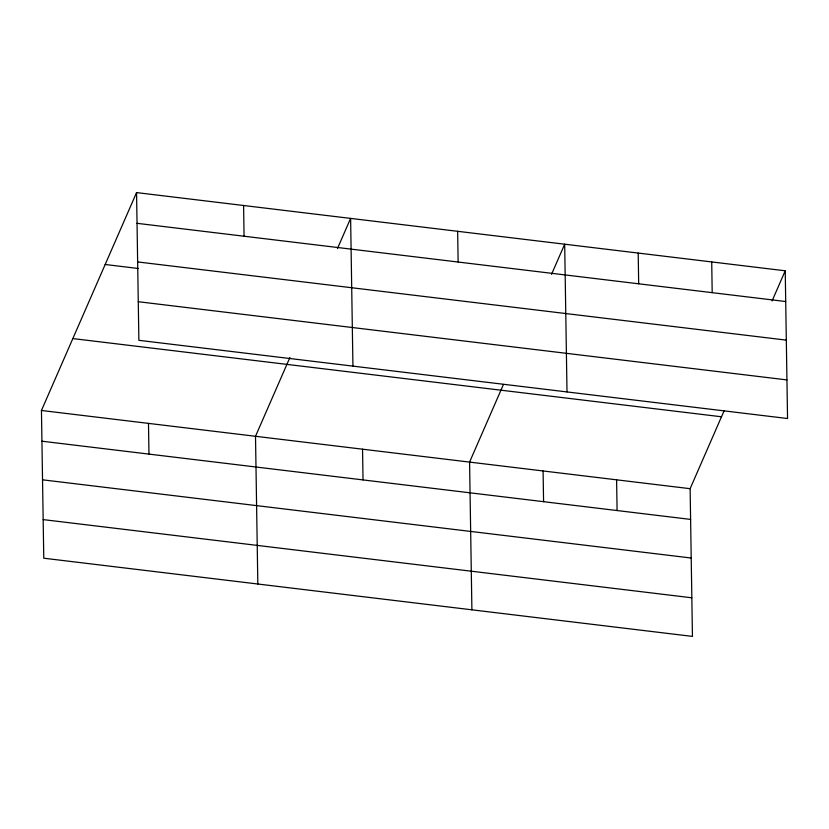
<?xml version="1.0" encoding="UTF-8"?>
<svg xmlns="http://www.w3.org/2000/svg" width="829" height="829" viewBox="0 0 829 829"><rect width="100%" height="100%" fill="white"/><g stroke="black" fill="none" stroke-linecap="round" stroke-linejoin="round"><path stroke-width="1.24" d="M724.028 410.987L690.122 488.685L692.443 636.403L43.771 558.207L41.45 410.479L136.557 192.597L785.229 270.793L787.55 418.521L138.878 340.315L136.557 192.597M289.932 357.444L255.508 436.282L257.829 584.01M337.455 248.555L350.615 218.4L352.936 366.128M503.483 384.407L469.577 462.095L471.898 609.812M551.523 274.358L564.684 244.203L567.005 391.93M772.068 300.948L785.229 270.793M137.044 223.322L785.716 301.528M137.645 261.933L786.317 340.128M105.169 264.492L138.298 268.492M138.277 301.715L786.939 379.91M72.838 338.574L721.51 416.78M41.45 410.479L690.122 488.685M41.937 441.204L690.598 519.41M42.538 479.815L691.21 558.021M43.16 519.596L691.832 597.792M711.717 261.933L712.194 292.658M638.195 253.073L638.682 283.798M616.6 479.815L617.087 510.54M543.088 470.955L543.575 501.68M457.649 231.301L458.136 262.037M362.542 449.194L363.029 479.918M243.591 205.499L244.068 236.224M148.484 423.381L148.961 454.105"/></g></svg>
